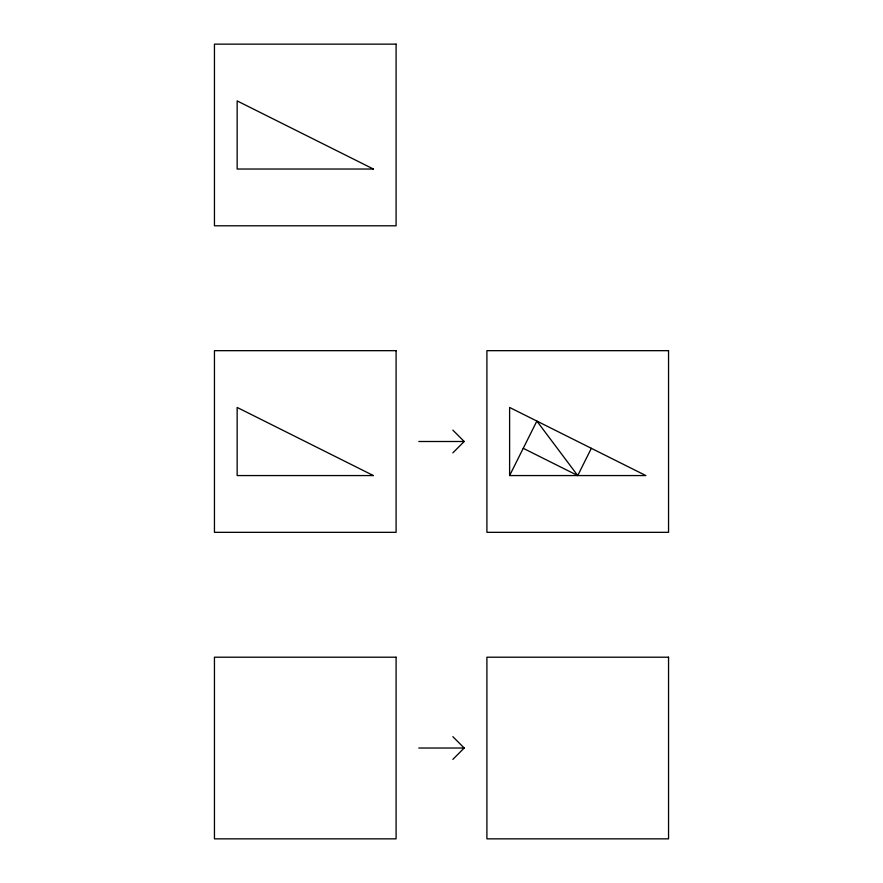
<?xml version="1.0" encoding="UTF-8"?>
<svg xmlns="http://www.w3.org/2000/svg" width="883" height="883" viewBox="0 0 883 883"><rect width="100%" height="100%" fill="white"/><g stroke="black" fill="none" stroke-linecap="round" stroke-linejoin="round"><path stroke-width="1.32" d="M509.612 475.562L509.612 407.438L645.848 475.562L509.612 475.562L536.864 421.07L577.736 475.562L591.356 448.31M452.858 452.858L464.204 441.5L452.858 430.142M452.858 759.38L464.204 748.022L452.858 736.676M418.796 441.5L464.204 441.5M418.796 748.022L464.204 748.022M523.244 448.31L577.736 475.562M396.092 44.15L214.448 44.15L214.448 225.794L396.092 225.794L396.092 44.15M373.388 169.028L237.152 169.028L237.152 100.916L373.388 169.028M396.092 350.672L214.448 350.672L214.448 532.328L396.092 532.328L396.092 350.672M668.552 350.672L486.908 350.672L486.908 532.328L668.552 532.328L668.552 350.672M373.388 475.562L237.152 475.562L237.152 407.438L373.388 475.562M396.092 657.206L214.448 657.206L214.448 838.85L396.092 838.85L396.092 657.206M668.552 657.206L486.908 657.206L486.908 838.85L668.552 838.85L668.552 657.206"/></g></svg>
